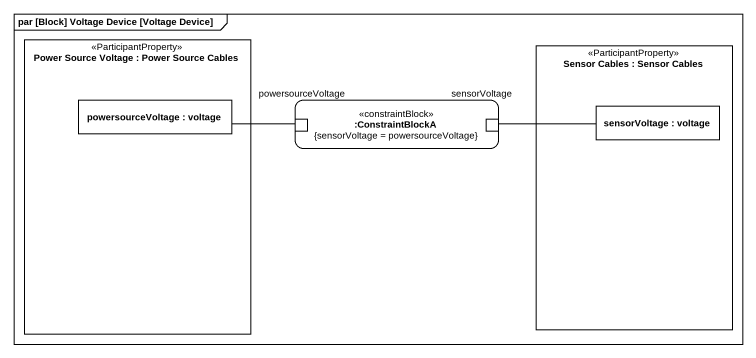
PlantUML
@startuml
mainframe par [Block] Voltage Device [Voltage Device]
rectangle "Power Source Voltage : Power Source Cables" as Power_Source_Voltage <<ParticipantProperty>> {
  rectangle "powersourceVoltage : voltage" as powersourceVoltage
}
rectangle "Sensor Cables : Sensor Cables" as Sensor_Cables <<ParticipantProperty>> {
  rectangle "sensorVoltage : voltage" as sensorVoltage_2
}
rectangle ":ConstraintBlockA\n{sensorVoltage = powersourceVoltage}" as ConstraintBlockA <<constraintBlock>> {
  port "powersourceVoltage" as powersourceVoltage_2
  port sensorVoltage
}
powersourceVoltage -right- powersourceVoltage_2
sensorVoltage -right- sensorVoltage_2
@enduml
